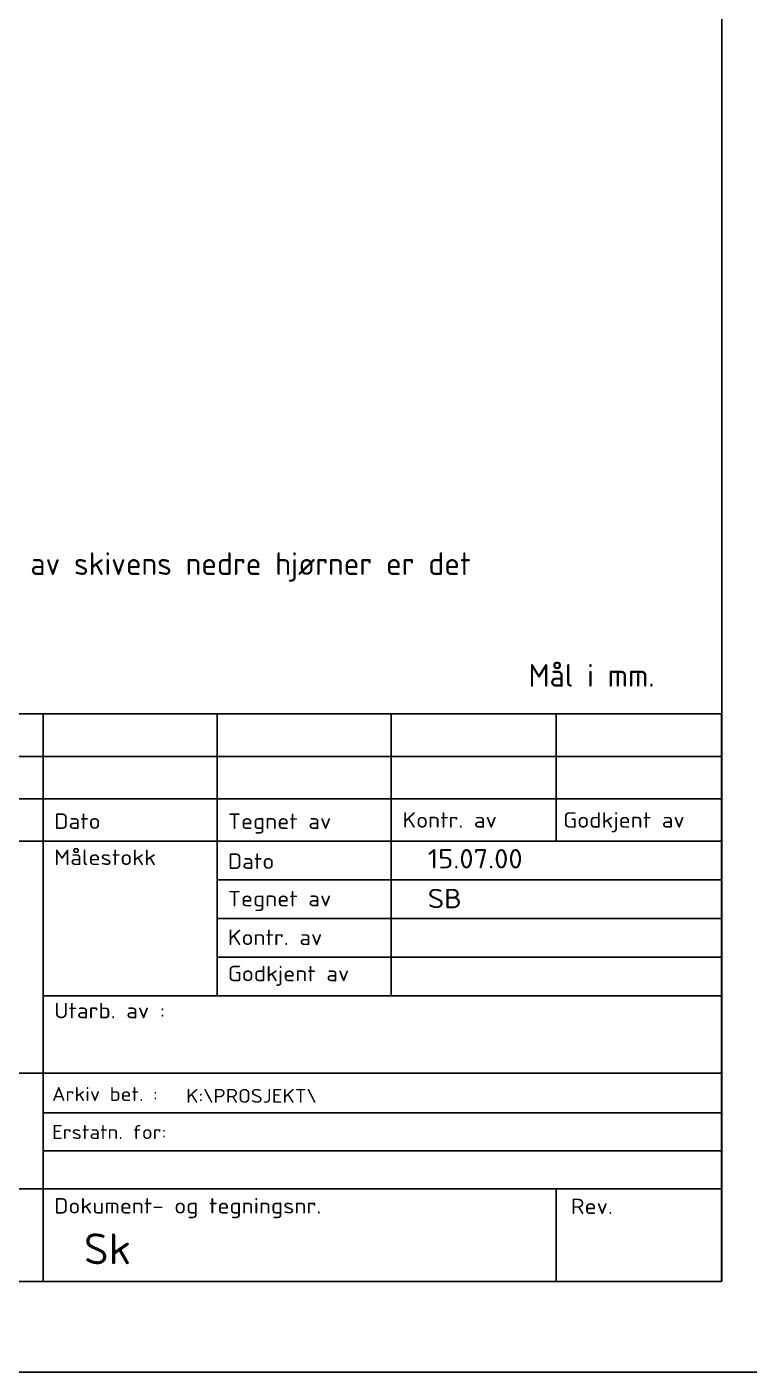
# Model space of a CAD drawing. Extents: x -3879 to -3273, y -20290 to -19696.
# Drawn here: x -3642 to -3482.5, y -20289.7 to -19992.7 of the extents above; entities that cross this region are included whole.
import ezdxf

# ---------------------------------------------------------------- set-up
doc = ezdxf.new("R2010")
doc.units = 0
doc.header["$LTSCALE"] = 100
doc.layers.get('0').update_dxf_attribs({"linetype": 'CONTINUOUS'})
for name, color, linetype in [('ATTRIB', 7, 'CONTINUOUS'), ('L25', 2, 'CONTINUOUS'), ('RAMME', 7, 'CONTINUOUS'), ('RAMME-TEKST', 7, 'CONTINUOUS'), ('SKILT', 7, 'CONTINUOUS')]:
    doc.layers.add(name, color=color, linetype=linetype)
doc.styles.add('ISO', font='iso.shx')
doc.styles.add('ISO18', font='ISO3098', dxfattribs={"oblique": 0.9})
doc.styles.add('ISO25', font='ISO3098', dxfattribs={"oblique": 0.9})
doc.styles.add('ISO3098', font='iso3098.shx')
doc.styles.add('ISO35', font='ISO3098', dxfattribs={"oblique": 0.9})
doc.styles.add('ISO50', font='ISO3098', dxfattribs={"oblique": 0.9})

# ---------------------------------------------------------------- blocks, each defined once
blk = doc.blocks.new('A$C5A634891')
at = {"color": 2, "linetype": 'CONTINUOUS'}
for p, q in [((0, 62.43, 3000), (150.35, 62.43, 3000)), ((84.09, 48.42, 3000), (84.09, 62.43, 3000)), ((101.08, 31.43, 3000), (101.08, 62.43, 3000)), ((118.07, 31.43, 3000), (118.07, 62.43, 3000)), ((134.21, 48.42, 3000), (134.21, 62.43, 3000)), ((0, 57.76, 3000), (150.35, 57.76, 3000)), ((0, 53.09, 3000), (150.35, 53.09, 3000)), ((101.08, 44.17, 3000), (150.35, 44.17, 3000)), ((101.08, 39.92, 3000), (150.35, 39.92, 3000)), ((101.08, 35.68, 3000), (150.35, 35.68, 3000)), ((84.09, 31.43, 3000), (150.35, 31.43, 3000)), ((84.09, 22.93, 3000), (150.35, 22.93, 3000)), ((134.21, 0, 3000), (134.21, 10.19, 3000))]:
    blk.add_line(p, q, dxfattribs=at)
at = {"color": 5, "linetype": 'CONTINUOUS'}
for p, q in [((150.35, 62.43, 3000), (150.35, 0, 3000)), ((0, 48.42, 3000), (150.35, 48.42, 3000)), ((84.09, 0, 3000), (84.09, 48.42, 3000)), ((0, 0, 3000), (150.35, 0, 3000))]:
    blk.add_line(p, q, dxfattribs=at)
at = {"color": 7, "linetype": 'CONTINUOUS'}
for p, q in [((0, 22.93, 3000), (84.09, 22.93, 3000)), ((0, 10.19, 3000), (150.35, 10.19, 3000))]:
    blk.add_line(p, q, dxfattribs=at)
at = {"layer": 'L25', "extrusion": (-0.000292398, 8.29024e-16, 1)}
for p, q in [((84.09, 18.54, 3000), (150.35, 18.54, 3000.02)), ((84.09, 14.37, 3000), (150.35, 14.37, 3000.02))]:
    blk.add_line(p, q, dxfattribs=at)
at = {"color": 2, "style": 'ISO25'}
for s, height, p in [('Dato', 1.699, (85.17, 49.79, 3000)), ('Tegnet av', 1.699, (102.14, 49.78, 3000)), ('Kontr. av', 1.699, (119.18, 49.92, 3000)), ('Godkjent av', 1.6988, (134.88, 49.92, 3000)), ('Målestokk', 1.699, (85.16, 45.81, 3000)), ('Dato', 1.699, (102.13, 45.39, 3000)), ('Tegnet av', 1.699, (102.14, 41.27, 3000)), ('Kontr. av', 1.699, (102.13, 37.01, 3000)), ('Godkjent av', 1.6988, (102.12, 33.03, 3000)), ('Utarb. av :', 1.6988, (85.17, 28.95, 3000)), ('Dokument- og tegningsnr.', 1.6988, (85.16, 7.48, 3000)), ('Rev.', 1.699, (135.63, 7.43, 3000))]:
    blk.add_text(s, height=height, rotation=360, dxfattribs=at).set_placement(p)
at = {"color": 2, "linetype": 'CONTINUOUS'}
blk.add_attdef('TITTEL_5', (0.94, 21.1, 3000), '', height=1.02, rotation=360, dxfattribs=at)
at = {"layer": 'ATTRIB', "color": 4, "extrusion": (-0.000292398, 8.29024e-16, 1), "style": 'ISO18'}
for s, p in [('Arkiv bet. :', (85.84, 19.86, 2999.98)), ('Erstatn. for:', (85.84, 15.68, 2999.96))]:
    blk.add_text(s, height=1.5289, rotation=360, dxfattribs=at).set_placement(p)
at = {"layer": 'ATTRIB', "style": 'ISO25', "oblique": 0.9}
for tag, p in [('REV_2', (1.45, 58.52, 3000)), ('REV_2', (15.99, 58.52, 3000)), ('DATO_REV_2', (85.05, 58.52, 3000)), ('TEGN_REV_2', (101.47, 58.52, 3000)), ('KONT_REV_2', (118.72, 58.94, 3000)), ('GODK_REV_2', (134.92, 58.94, 3000)), ('DATO_REV_1', (85.05, 54.37, 3000)), ('TEGN_REV_1', (101.47, 54.37, 3000)), ('KONT_REV_1', (118.72, 54.37, 3000)), ('GODK_REV_1', (134.92, 54.37, 3000)), ('REV_1', (1.45, 53.95, 3000)), ('REV_1', (15.99, 53.95, 3000))]:
    blk.add_attdef(tag, p, '', height=2.12, rotation=360, dxfattribs=at)
at = {"layer": 'ATTRIB', "color": 2, "style": 'ISO25'}
for tag, p in [('DATO', (121.66, 45.44, 3000)), ('TEGNET_AV', (121.66, 41.06, 3000)), ('KONTROLLERT_AV', (121.66, 36.93, 3000)), ('GODKJENT_AV', (121.66, 32.79, 3000))]:
    blk.add_attdef(tag, p, '', height=2.12, rotation=360, dxfattribs=at)
at = {"layer": 'ATTRIB', "style": 'ISO35'}
for tag, p, height in [('TITTEL_1', (2.9, 42.08, 3000), 3.4), ('TITTEL_2', (2.9, 36.93, 3000), 3.4), ('MÅLEST.', (85.89, 35.95, 3000), 2.97), ('TITTEL_3', (2.9, 30.44, 3000), 2.97), ('TITTEL_4', (2.9, 25.29, 3000), 2.97), ('TITTEL_6', (2.9, 15.45, 3000), 2.97), ('TITTEL_7', (2.9, 11.46, 3000), 2.38)]:
    blk.add_attdef(tag, p, '', height=height, rotation=360, dxfattribs=at)
at = {"layer": 'ATTRIB', "color": 4, "style": 'ISO50'}
for tag, p in [('ARKIV_BETEGNELSE', (98.06, 19.66, 3000)), ('ERSTATNING_FOR', (98.06, 15.52, 3000))]:
    blk.add_attdef(tag, p, '', height=1.53, rotation=360, dxfattribs=at)
at = {"layer": 'ATTRIB', "color": 5, "style": 'ISO'}
for tag, p in [('DOK._OG_TEGN.NR.', (88.08, 1.9, 3000)), ('REV_NR.', (135.43, 1.9, 3000))]:
    blk.add_attdef(tag, p, '', height=3.4, rotation=360, dxfattribs=at)

msp = doc.modelspace()

# ---------------------------------------------------------------- linework, layer by layer
at = {"layer": 'RAMME', "color": 5}
msp.add_line((-3488.57, -20269.74), (-3488.57, -19715.74), dxfattribs=at)
at = {"layer": 'RAMME', "color": 4}
msp.add_lwpolyline([(-3878.57, -20289.74), (-3458.57, -20289.74), (-3458.57, -19695.74), (-3878.57, -19695.74)], close=True, dxfattribs=at)

# ---------------------------------------------------------------- block references
at = {"layer": 'SKILT'}
ref = msp.add_blockref('A$C5A634891', (-3828.57, -20269.74), dxfattribs=dict(at, xscale=2.2612, yscale=2.0072, zscale=2.2612))
ref.add_attrib('DATO', '15.07.00', (-3553.48, -20178.53, 6783.6), dxfattribs={"layer": 'ATTRIB', "color": 2, "height": 4.262, "rotation": 360, "style": 'ISO25', "width": 1.126544})
ref.add_attrib('TEGNET_AV', 'SB', (-3553.48, -20187.31, 6783.6), dxfattribs={"layer": 'ATTRIB', "color": 2, "height": 4.262, "rotation": 360, "style": 'ISO25', "width": 1.126544})
ref.add_attrib('DOK._OG_TEGN.NR.', 'Sk', (-3629.41, -20265.93, 6783.6), dxfattribs={"layer": 'ATTRIB', "color": 5, "height": 6.82, "rotation": 360, "style": 'ISO', "width": 1.126544})
ref.add_attrib('ARKIV_BETEGNELSE', 'K:\\PROSJEKT\\', (-3606.85, -20230.28, 6783.6), dxfattribs={"layer": 'ATTRIB', "color": 4, "height": 3.0689, "rotation": 360, "style": 'ISO50', "width": 1.126544})

# ---------------------------------------------------------------- texts
at = {"layer": 'RAMME-TEKST', "color": 2, "style": 'ISO3098'}
for s, p in [(': Plasseres oppe på vognvektstaket. Under hvert av skivens nedre hjørner er det', (-3792.53, -20113.74)), ('Mål i mm.', (-3531.23, -20138.41))]:
    msp.add_text(s, height=5, dxfattribs=at).set_placement(p)

doc.saveas('drawing.dxf')
